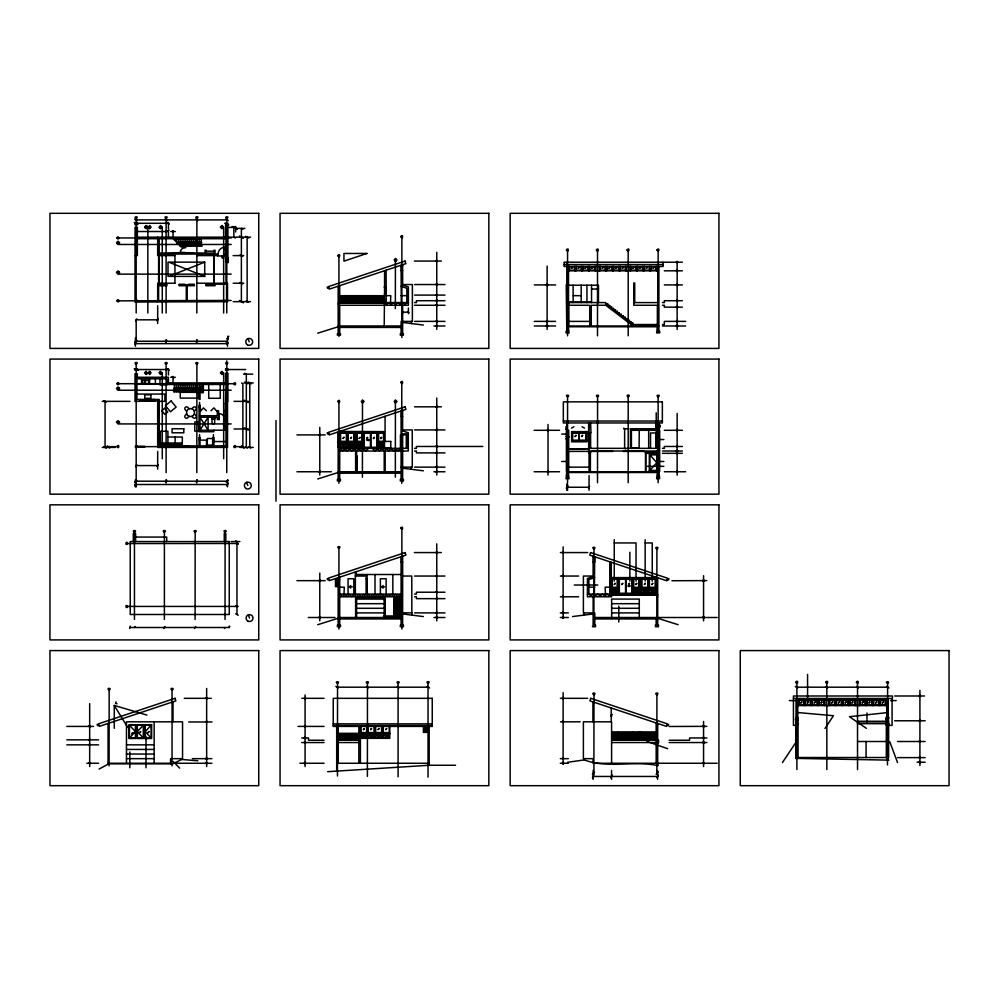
<?xml version="1.0" encoding="UTF-8"?>
<svg xmlns="http://www.w3.org/2000/svg" width="999" height="999" viewBox="0 0 999 999"><rect width="100%" height="100%" fill="white"/><g stroke="black" fill="none" stroke-linecap="round" stroke-linejoin="round"><path stroke-width="1.5" d="M227.522 401.735L227.522 447.415L157.68 447.415L157.68 400.974L135.027 401.361L135.027 373.726L137.338 373.726L137.338 377.272L168.419 377.272L168.419 382.929L225.612 382.929L225.612 373.226L227.909 373.226L227.909 401.361L226.761 401.361L226.761 428.983L227.522 428.983M159.203 447.415L159.216 399.438L136.95 399.438L136.95 378.808L166.883 378.808L166.883 384.465L225.986 384.465L225.225 418.606M218.119 254.058L217.545 255.981L225.612 255.981L225.037 247.153A6.906 6.906 0 0 0 218.119 254.058L215.047 254.058L215.047 250.225L214.098 250.225L214.098 253.109L206.031 253.109L206.019 250.225L205.07 250.225L205.07 253.109L180.32 252.535A4.995 4.995 0 0 1 185.302 247.54M225.225 430.207L225.225 419.568M225.712 410.739L225.712 403.821M226.286 410.739L226.286 403.821M361.014 726.41L361.014 732.567L366.521 732.567M366.608 732.567L366.621 726.41M367.195 726.41L367.195 733.141L360.377 733.141M367.769 733.141L367.769 726.41M368.206 726.41L368.194 732.567L374.088 732.567L374.101 726.41M374.675 733.141L374.675 726.41M375.249 733.141L375.262 726.41M375.686 726.41L375.686 732.567L381.581 732.567L381.581 726.41M382.155 733.141L382.167 726.41M382.729 733.141L382.742 726.41M383.316 726.41L383.316 732.567L389.21 732.567L389.21 726.41M389.797 726.41L389.785 738.336L360.389 738.336M401.586 416.471L401.586 410.976M401.586 270.717L401.586 265.21M401.586 562.225L401.586 556.73M402.16 270.717L402.16 265.21M402.16 416.471L402.16 410.976M402.16 562.225L402.16 556.73M566.982 266.471L566.982 284.927L566.221 284.927L566.795 331.368L566.033 331.368L566.033 332.904L569.093 332.904L568.331 326.76L657.367 326.76L656.605 332.904L659.677 332.904L659.677 331.368L658.903 331.368L658.903 266.471M568.518 266.471L568.518 302.585L605.781 302.585L605.781 305.269L632.654 325.749M568.906 325.986L568.906 302.585M611.663 577.597L611.663 596.778L587.424 596.778L587.424 578.471L593.106 576.573L593.131 556.243M593.606 562.262L593.606 556.755M594.193 562.262L594.193 556.755M593.131 556.755L594.68 556.768L594.68 562.262L593.131 562.262M225.699 426.473L225.712 423.713M226.273 426.473L226.286 423.713M594.38 594.093L594.68 556.768M127.822 543.556C125.849 539.298 124.775 547.09 127.822 543.556L238.237 543.481M127.822 606.43C125.862 610.514 124.8 602.797 127.822 606.43L238.237 606.43M147.365 227.123C143.269 230.182 145.492 223.776 148.339 226.898C151.648 223.776 150.075 231.244 148.314 227.048M147.365 372.964C144.343 369.38 145.08 376.561 148.314 372.889C151.361 376.561 150.175 368.693 148.314 372.964M161.801 227.123C159.078 230.694 159.39 223.476 162.275 227.123L162.275 313.024M161.801 372.964C159.503 369.068 159.091 376.611 162.275 372.889L162.275 458.778M223.177 227.123C220.367 230.881 220.729 223.464 223.651 227.123L223.651 313.024M223.177 372.964C221.079 368.918 220.23 376.536 223.664 372.889L223.664 458.778M233.666 383.703C236.201 379.882 236.301 387.737 233.666 383.703L117.982 383.703M116.071 701.885L115.584 703.333L117.045 703.82M668.955 578.683L668.531 579.957L667.257 579.532M668.643 724.287L668.219 725.561L666.945 725.137M425.936 726.41L425.936 731.405L424.388 731.405L425.936 727.946L425.137 726.41M135.602 320.829L136.763 318.831M134.84 342.232L135.414 341.233M226.186 342.232L226.761 341.233L136.176 341.233L136.763 340.234M134.84 344.618L135.989 342.632M157.093 320.829L158.254 318.831M165.547 342.232L166.696 340.234M196.241 342.232L197.402 340.234M135.602 466.583L136.763 464.585M134.84 482.192L135.414 481.193L227.522 481.193L228.097 480.207M136.176 481.193L136.763 480.207M134.678 485.789L136.151 483.241M226.948 338.861L228.846 336.263M226.948 344.618L228.097 342.632M157.093 466.583L158.254 464.585M165.547 482.192L166.696 480.207M196.241 482.192L197.402 480.207M129.658 628.496L130.232 626.098M134.453 627.497L135.027 626.51M226.186 482.192L226.761 481.193M226.785 485.789L228.259 483.241M163.811 628.496L164.972 626.51M194.518 628.496L195.667 626.51M224.463 628.496L225.037 627.497M130.232 627.497L229.258 627.497L229.832 626.51M565.834 429.245L567.37 427.247M565.834 438.773L569.293 436.775M566.221 488.236L566.795 487.25L589.06 487.25M567.557 487.25L568.144 486.251M588.486 488.236L589.635 486.251M655.644 427.709L656.218 426.71M657.754 426.71L658.329 425.711M658.716 427.709L659.29 426.71M660.252 425.711L659.677 426.71L656.605 426.71M610.851 715.808L611.975 714.535M592.395 774.287L594.48 772.015M592.395 777.734L593.868 775.187M610.814 777.734L612.287 775.187M656.106 774.287L658.191 772.015M656.867 777.734L658.353 775.187M795.379 719.38L796.403 718.106M797.402 719.38L797.764 718.743M798.426 718.106L797.664 718.743M795.379 724.974L798.426 723.701M885.863 718.98L886.613 718.343M886.513 718.343L886.887 717.707M887.874 718.98L888.898 717.707M885.988 724.974L889.023 723.701M225.999 447.415L225.999 430.207L200.025 430.207L208.092 417.257L208.092 430.207L200.025 417.257L217.295 417.257L217.295 419.568L219.143 419.568L219.143 413.711A5.12 5.12 0 0 1 224.525 419.081M782.454 762.537L795.753 742.607M824.974 728.458L833.466 715.721L798.438 712.599M362.038 443.057L359.603 446.516L357.155 443.057L362.038 443.057L362.038 446.516L357.155 446.516L357.155 443.057M383.529 443.057L381.094 446.516L378.646 443.057L383.529 443.057L383.529 446.516L378.646 446.516L378.646 443.057M617.17 589.023L614.735 592.494L612.287 589.023L617.17 589.023L617.17 592.494L612.287 592.494L612.287 589.023M638.661 589.023L636.226 592.494L633.778 589.023L638.661 589.023L638.661 592.494L633.778 592.494L633.778 589.023M374.088 734.29L371.478 737.761L368.294 734.29L374.088 734.29L374.088 737.761L368.294 737.761M381.63 734.29L379.008 737.761L375.824 734.29L381.63 734.29L381.63 737.761L375.824 737.761L375.824 734.29M647.739 589.023L645.129 592.494L641.932 589.023L647.739 589.023L647.739 592.494L641.932 592.494L641.932 589.023M655.219 589.023L652.609 592.494L649.425 589.023L655.219 589.023L655.219 592.494L649.425 592.494L649.425 589.023M389.21 734.29L386.551 737.761L383.316 734.29L389.21 734.29L389.21 737.761L383.316 737.761L383.316 734.29M632.879 739.772L639.023 732.292M346.403 443.057L343.494 446.516L340.597 443.057L346.403 443.057L346.403 446.516L340.597 446.516L340.597 443.057M353.883 443.057L350.986 446.516L348.077 443.057L353.883 443.057L353.883 446.516L348.077 446.516L348.077 443.057M625.586 739.772L632.492 732.292M648.875 739.772L655.794 732.292M129.47 738.024L135.427 731.605L129.47 725.174L135.427 725.174L135.427 738.024L129.47 738.024L129.47 725.174M143.294 725.174L137.338 731.605L143.294 738.024L137.338 738.024L137.338 725.174L143.294 725.174L143.294 738.024M151.161 725.174L145.205 731.605L151.161 738.024L145.205 738.024L145.205 725.174L151.161 725.174L151.161 738.024M368.094 448.763L366.071 450.811L363.486 448.763L361.463 450.811L358.878 448.763L356.306 450.799L354.283 448.763L351.698 450.799L349.675 448.763L347.09 450.799L345.067 448.763L342.757 450.686L340.459 448.763M116.421 242.844L118.044 241.209L119.68 242.844M146.216 225.499L144.58 227.123L146.216 228.759M149.463 228.759L151.099 227.123L149.463 225.499M160.652 225.499L159.028 227.123L160.652 228.759M116.421 272.515L118.044 270.879L119.68 272.515M179.058 243.169L178.247 242.357L179.058 241.546M222.028 225.499L220.404 227.123L222.028 228.759M221.516 256.793L222.327 255.981L223.139 256.793M116.421 388.599L118.044 386.963L119.68 388.599M146.216 371.253L144.58 372.889L146.216 374.513M149.463 374.513L151.099 372.889L149.463 371.253M160.652 371.253L159.028 372.889L160.652 374.513M116.421 422.302L118.044 420.666L119.68 422.302M199.563 389.935L201.199 388.311L199.563 386.675M222.028 371.253L220.404 372.889L222.028 374.513M186.713 413.898L185.315 415.297A1.723 1.723 0 0 0 185.315 417.732A1.723 1.723 0 0 0 187.762 417.732L189.161 416.346M191.858 408.753L193.257 407.355A1.723 1.723 0 0 1 195.704 407.355A1.723 1.723 0 0 1 195.704 409.802L194.305 411.188M211.026 410.739L213.873 407.879L217.295 411.688L217.295 415.721L200.025 415.721L200.025 411.688L203.446 407.879L206.306 410.739M395.342 261.613L396.978 259.99L395.342 258.354M362.412 403.159L364.036 401.523L362.412 399.9M343.057 438.111L343.981 437.187M343.057 438.499L343.981 437.574M343.057 445.304L343.981 444.38M350.549 438.111L351.461 437.187M343.057 445.691L343.981 444.767M350.549 438.499L351.461 437.574M350.549 445.304L351.461 444.38M350.549 445.691L351.461 444.767M359.165 438.211L360.077 437.287M359.165 438.586L360.077 437.674M395.342 403.159L396.978 401.523L395.342 399.9M359.128 444.642L360.04 443.718M359.128 445.03L360.04 444.105M366.683 438.211L367.607 437.287M366.683 438.586L367.607 437.674M368.206 440.746L368.918 440.022L368.206 439.31M373.451 438.211L374.375 437.287M373.451 438.586L374.375 437.674M380.656 438.211L381.568 437.287M380.656 438.586L381.568 437.674M380.619 444.642L381.543 443.718M380.619 445.03L381.543 444.105M571.615 268.019L572.527 267.095M571.615 268.406L572.527 267.482M578.321 268.019L579.245 267.095M578.321 268.406L579.245 267.482M585.039 268.019L585.963 267.095M585.039 268.406L585.963 267.482M591.758 268.019L592.682 267.095M591.758 268.406L592.682 267.482M131.893 733.578L132.817 732.654M131.893 733.965L132.817 733.041M602.31 268.019L603.234 267.095M602.31 268.406L603.234 267.482M139.76 732.429L140.684 731.505M139.76 732.804L140.684 731.892M609.028 268.019L609.952 267.095M609.028 268.406L609.952 267.482M148.102 732.329L149.026 731.405M148.102 732.717L149.026 731.792M615.746 268.019L616.67 267.095M615.746 268.406L616.67 267.482M622.464 268.019L623.376 267.095M622.464 268.406L623.376 267.482M633.016 268.019L633.928 267.095M633.016 268.406L633.928 267.482M639.735 268.019L640.646 267.095M639.735 268.406L640.646 267.482M646.44 268.019L647.364 267.095M646.44 268.406L647.364 267.482M336.7 583.229L337.625 582.305M336.7 583.616L337.625 582.692M653.159 268.019L654.083 267.095M653.159 268.406L654.083 267.482M350.761 588.111L349.45 586.8L350.761 585.501M383.067 588.111L381.755 586.8L383.067 585.501M575.099 436.213L576.023 435.302M575.099 436.6L576.023 435.676M581.693 436.213L582.604 435.302M581.693 436.6L582.604 435.676M363.436 729.37L364.348 728.446M363.436 729.757L364.348 728.833M363.062 735.888L363.973 734.964M363.062 736.263L363.973 735.351M370.617 729.37L371.541 728.446M370.617 729.757L371.541 728.833M370.716 735.888L371.64 734.964M370.716 736.263L371.64 735.351M378.109 729.37L379.033 728.446M378.109 729.757L379.033 728.833M378.259 735.888L379.17 734.964M378.259 736.263L379.17 735.351M385.739 729.37L386.65 728.446M385.739 729.757L386.65 728.833M385.789 735.888L386.713 734.964M385.789 736.263L386.713 735.351M424.587 728.633L425.512 727.722M424.587 729.02L425.512 728.096M614.298 584.178L615.209 583.254M614.298 584.565L615.209 583.641M614.26 590.609L615.172 589.697M614.26 590.996L615.172 590.072M621.815 584.178L622.739 583.254M621.815 584.565L622.739 583.641M628.583 584.178L629.507 583.254M628.583 584.565L629.507 583.641M628.895 586.713L628.184 586.001L628.895 585.289M635.789 584.178L636.7 583.254M635.789 584.565L636.7 583.641M635.751 590.609L636.675 589.697M635.751 590.996L636.675 590.072M644.392 584.178L645.317 583.254M644.392 584.565L645.317 583.641M644.367 590.609L645.279 589.697M644.367 590.996L645.279 590.072M651.885 584.178L652.809 583.254M651.885 584.565L652.809 583.641M651.847 590.609L652.772 589.697M651.847 590.996L652.772 590.072M800.848 702.772L801.772 701.847M800.848 703.146L801.772 702.222M807.567 702.772L808.491 701.847M807.567 703.146L808.491 702.222M814.285 702.772L815.209 701.847M814.285 703.146L815.209 702.222M821.003 702.772L821.927 701.847M821.003 703.146L821.927 702.222M831.742 702.772L832.666 701.847M831.742 703.146L832.666 702.222M838.461 702.772L839.385 701.847M838.461 703.146L839.385 702.222M845.179 702.772L846.103 701.847M845.179 703.146L846.103 702.222M851.897 702.772L852.809 701.847M851.897 703.146L852.809 702.222M862.249 702.772L863.173 701.847M862.249 703.146L863.173 702.222M868.968 702.772L869.892 701.847M868.968 703.146L869.892 702.222M875.686 702.772L876.61 701.847M875.686 703.146L876.61 702.222M882.404 702.772L883.328 701.847M882.404 703.146L883.328 702.222M407.242 302.585L404.945 304.495L402.634 302.585L400.337 304.495L398.027 302.585L395.729 304.495L393.419 302.585M400.337 448.713L398.027 450.636L395.729 448.713L393.419 450.636L391.121 448.713L388.823 450.636L386.513 448.713L384.215 450.636L381.905 448.763L379.608 450.686L377.31 448.763L375 450.686L372.702 448.763M400.337 594.48L398.027 596.391L395.729 594.48L393.419 596.391L391.121 594.48L388.823 596.391L386.513 594.48M611.226 594.492L609.353 596.053L607.042 594.143L604.745 596.016L602.434 594.143L600.137 596.016L597.839 594.093L595.529 596.016L593.231 594.093L590.921 596.016L588.623 594.093M393.419 302.622L391.121 304.495L388.823 302.622L386.513 304.545L384.64 302.972M386.513 594.517L384.215 596.391L381.905 594.517L379.608 596.44L377.31 594.517L375 596.44L372.702 594.517L370.392 596.44L368.094 594.517L366.071 596.565L363.486 594.517L361.463 596.565L358.878 594.517L356.306 596.553L354.283 594.517L351.698 596.553L349.675 594.517L347.09 596.553L345.067 594.517L342.757 596.44L340.459 594.517M571.54 428.096L573.901 426.76M99.101 769.03L108.054 764.223L108.054 723.476M197.852 760.788L181.706 759.465L172.79 763.835L108.054 763.835M204.72 262.15L168.781 276.386L204.72 276.386L204.72 262.15L168.781 262.15L204.72 276.386M165.322 231.518L169.218 230.07M328.871 287.874L327.597 288.299L327.173 287.025M328.871 433.628L327.597 434.053L327.173 432.779M328.871 579.383L327.597 579.807L327.173 578.533M98.814 725.137L97.54 725.561L97.115 724.287M594.655 577.684L588.898 579.607L588.911 594.093M317.719 333.191L338.162 326.76M317.719 478.946L338.162 472.515M317.719 624.7L338.162 618.269M887.624 683.516C891.083 680.606 883.566 681.643 887.624 683.516L887.474 764.884M567.519 762.324L584.253 759.902C607.542 768.83 633.791 760.351 658.091 765.634L658.091 763.261M572.514 616.57L593.131 613.948M886.712 712.674L849.425 716.708L866.37 728.321M196.89 218.606C200.637 215.896 193.007 216.296 196.89 218.606L196.815 313.024M226.835 218.606C230.569 215.971 222.927 216.371 226.835 218.606L226.761 313.024M395.417 261.139C398.988 258.304 391.396 258.916 395.417 261.139L395.342 308.666M196.903 364.36C200.562 361.65 192.882 362.125 196.903 364.36L196.815 472.652M226.835 364.36C230.482 361.638 222.827 362.2 226.835 364.36L226.761 418.606M362.487 402.672C366.208 399.95 358.491 400.374 362.487 402.672L362.412 477.185M395.417 402.672C399.15 399.95 391.433 400.362 395.417 402.672L395.342 477.185M597.577 397.003C601.286 394.393 593.606 394.767 597.577 397.003L597.502 482.704M195.167 532.367C198.938 529.682 191.296 530.094 195.167 532.367L195.092 619.442M225.112 532.367C228.821 529.695 221.191 530.094 225.112 532.367L225.037 619.442M593.98 549.125C597.539 546.303 589.972 546.903 593.98 549.125L593.906 623.763M656.917 549.125C660.576 546.391 652.946 546.878 656.917 549.125L656.842 623.763M109.178 690.209C112.912 687.474 105.145 687.949 109.178 690.209L109.103 765.921M337.537 683.528C341.121 680.794 333.504 681.368 337.537 683.528L337.462 775.998M367.47 683.528C371.054 680.794 363.449 681.38 367.47 683.528L367.395 776.385M593.98 694.892C597.627 692.107 589.909 692.657 593.98 694.892L593.906 769.517M656.917 694.892C660.639 692.157 652.884 692.619 656.917 694.892L656.842 769.517M327.684 771.678L429.183 765.259L455.532 765.259M136.176 218.606C139.96 216.171 132.38 216.146 136.176 218.606L136.176 313.024M166.109 218.606C169.892 216.096 162.238 216.159 166.109 218.606L166.109 313.024M118.044 243.993C121.441 241.221 114.398 241.795 118.044 244.468L231.206 244.468M118.044 273.664C121.591 270.954 114.423 271.403 118.044 274.138L231.206 274.138M136.176 364.36C140.06 361.85 132.368 361.75 136.176 364.36L136.176 486.988M166.121 364.36C169.992 361.9 162.338 361.825 166.121 364.36L166.121 472.652M118.044 389.747C121.628 386.988 114.46 387.387 118.044 390.222L231.206 390.222M567.557 397.003C571.391 394.543 563.686 394.518 567.557 397.003L567.557 482.704M628.196 397.003C632.092 394.443 624.3 394.418 628.196 397.003L628.196 482.704M658.141 397.003C662.062 394.617 654.27 394.555 658.141 397.003L658.141 482.704M118.044 423.451C121.703 420.679 114.398 421.041 118.044 423.926L231.206 423.926M134.453 532.367C138.249 529.895 130.682 529.907 134.453 532.367L134.453 619.442M164.385 532.367C168.107 529.845 160.464 529.907 164.385 532.367L164.385 619.442M338.923 548.426C342.669 545.953 335.027 546.028 338.923 548.426L338.923 629.058M172.053 690.209C175.974 687.762 168.219 687.649 172.053 690.209L172.053 765.921M398.089 683.528C401.973 681.131 394.33 681.043 398.089 683.528L398.089 776.772M428.034 683.528C431.93 681.106 424.325 680.993 428.034 683.528L428.034 777.147M197.015 283.229L227.522 283.229L227.522 301.661L135.015 302.035L135.015 255.981M706.855 580.606L671.927 580.731M706.855 726.36L669.168 726.485M117.982 300.861L231.206 300.474M168.431 223.289L135.04 223.289L134.253 222.49M228.696 227.435L235.677 227.435L234.016 226.486M244.88 228.384L235.677 228.384L237.325 229.345M137.35 231.518L168.431 231.518L168.431 237.175M170.729 231.518L175.337 231.518M137.338 237.175L225.599 237.175L225.599 227.435L227.909 227.435L227.909 255.594L225.612 255.594M228.696 237.175L250.599 237.175M117.982 237.949L231.206 237.949M137.338 238.711L157.68 238.711M178.247 242.357L201.81 242.357M180.307 246.004L202.223 246.004M206.031 251.186L214.098 251.186M158.629 255.594L157.68 255.594L157.68 237.175M158.829 255.594L174.837 255.594M197.015 255.594L213.137 255.594M214.098 255.594L217.545 255.594M233.092 255.594L243.681 255.594M228.471 257.08L227.36 257.73M228.471 259.965L226.373 259.965L226.373 260.964M228.471 260.964L227.772 261.426M414.385 261.064L441.346 261.064M664.31 262.213L682.367 262.213M564.11 264.548L663.124 264.548M402.634 265.222L401.086 265.222L401.286 302.585M401.086 270.717L402.647 270.717M568.518 270.816L657.754 270.816M664.31 270.816L682.367 270.816M158.629 283.229L157.68 283.229L157.68 301.661M158.829 283.229L174.837 283.229M233.179 283.229L243.681 283.229M161.101 284.253L166.758 284.253M179.121 284.253L184.877 284.253M188.574 284.253L194.33 284.253M205.919 284.253L211.676 284.253M402.659 284.54L412.375 284.54L412.375 321.391L401.099 321.391L401.099 333.666L400.337 333.666L400.337 335.202L403.409 335.202L403.409 333.666L402.634 333.666L402.634 305.269M414.56 284.54L444.967 284.54M534.303 284.927L555.619 284.927M664.31 284.927L682.367 284.927M568.518 285.214L598.463 285.214L598.463 302.585M384.578 286.576L384.215 325.986M384.228 287.15L386.138 287.15M591.545 289.048L598.463 289.048M414.56 295.092L444.967 295.092M384.215 295.204L386.188 295.204M339.697 295.692L384.215 295.692M386.188 295.667L390.796 295.667L390.509 302.585M401.086 295.667L406.755 295.667M573.314 295.667L581.193 295.667M384.215 296.266L384.59 302.585M339.697 296.84L384.215 296.84M339.697 297.989L384.215 297.989M339.697 299.138L384.215 299.138M339.697 300.287L384.215 300.287M444.967 300.711L416.396 300.711L416.396 302.585L414.56 302.585M682.367 300.711L664.31 300.711L664.31 302.585L662.487 302.585M339.697 301.448L384.215 301.448M233.179 301.661L250.599 301.661M569.093 301.998L591.545 301.998M384.215 302.585L408.391 302.585M633.766 302.585L657.754 302.585L657.754 266.471M384.215 302.872L338.536 302.872L338.536 305.269L408.391 305.269L408.391 286.975L402.659 285.065L402.634 264.698M338.536 303.159L384.215 303.159M605.781 304.046L607.892 304.046M414.56 305.269L444.967 305.269M568.906 305.269L589.722 305.269L589.722 325.986M605.781 305.269L591.258 305.269L591.258 325.986M662.487 305.269L664.31 305.269L664.31 307.143L682.367 307.143M609.815 305.507L607.704 305.507L607.704 304.046M611.738 306.968L609.627 306.968L609.627 305.507M613.648 308.429L611.538 308.429L611.538 306.968M615.571 309.902L613.461 309.902L613.461 308.429M617.494 311.363L615.384 311.363L615.384 309.902M402.634 312.163L408.391 312.163M619.405 312.824L617.295 312.824L617.295 311.363M621.328 314.285L619.218 314.285L619.218 312.824M623.251 315.746L621.141 315.746L621.141 314.285M625.162 317.207L623.051 317.207L623.051 315.746M627.085 318.681L624.974 318.681L624.974 317.207M157.68 319.83L136.176 319.83L136.176 341.233M629.008 320.142L626.897 320.142L626.897 318.681M414.56 321.378L444.967 321.378M534.303 321.378L555.619 321.378M568.906 321.391L589.722 321.391M685.639 321.378L664.31 321.391L664.31 324.525L662.487 324.525M630.918 321.603L628.808 321.603L628.808 320.142M632.842 323.064L630.731 323.064L630.731 321.603M632.654 324.525L657.367 324.525M338.162 325.986L401.099 325.986M433.928 325.986L444.967 325.986M534.303 325.986L555.619 325.986M566.795 325.986L658.903 325.986M662.487 325.986L685.639 325.986M339.697 327.435L401.099 327.435M135.414 343.631L227.522 343.631M168.419 369.53L135.027 369.53L134.241 368.743M225.612 369.53L245.729 369.53M243.556 374.138L252.772 374.138M170.729 377.272L175.325 377.272M244.031 382.929L253.234 382.929M136.95 384.278L159.977 384.278M166.833 384.952L159.977 384.952L159.977 378.808M173.814 388.311L201.199 388.311M173.439 391.758L202.385 391.758L202.385 384.465M136.95 394.068L164.885 394.068L164.885 401.361L157.68 401.361M147.702 399.625L153.883 399.625M147.989 399.825L153.696 399.825M147.702 400.012L153.883 400.012M140.547 400.199L141.034 400.974M147.215 400.199L154.37 400.199M141.034 400.399L147.215 400.399M141.321 400.587L147.028 400.587M141.034 400.774L147.215 400.774M102.235 401.361L129.957 401.361M234.016 401.361L248.639 401.361M225.225 403.821L226.761 403.821M414.56 406.818L441.346 406.818M157.68 407.492L159.203 407.492M157.68 408.266L159.203 408.266M157.68 408.741L158.441 408.741M200.599 410.739L200.025 405.194L199.063 405.194L199.063 431.743L213.911 431.743L213.911 430.207M216.721 410.739L218.569 410.739L219.143 418.606M402.634 410.976L401.086 410.976L401.086 433.853L406.755 433.853L406.755 448.339M158.354 414.735L157.78 408.941L158.354 414.735M157.68 414.935L159.203 414.935M157.68 415.409L159.203 415.409M401.086 416.471L402.647 416.471L402.634 410.452M212 418.506L214.685 418.506M212 419.218L214.685 419.218M563.336 421.029L662.362 421.029M158.541 421.703L159.116 415.459M159.203 421.703L158.242 422.077M157.68 422.077L159.203 422.077M157.68 422.852L159.203 422.852M655.681 425.099L658.641 425.099L658.641 426.211M660.077 425.099L659.677 427.822M225.225 426.473L226.761 426.473M566.008 426.635L566.608 427.747M623.813 428.758L628.808 428.758M157.68 428.983L159.216 428.983M234.016 428.983L248.639 428.983M402.622 429.932L412.262 429.932L412.262 467.145L401.099 467.145M414.56 429.932L444.967 429.932M157.68 430.432L159.216 430.432M534.14 430.294L559.565 430.294M664.31 430.294L682.367 430.294M158.928 431.006L157.967 430.432M588.661 431.618L589.048 422.952M338.162 432.692L355.082 432.692L355.082 448.039M384.116 432.692L356.531 432.692L356.531 448.039M571.628 432.692L586.937 432.692M588.661 432.692L590.983 432.692L590.584 422.952M370.991 433.166L376.773 433.166L376.773 447.277L370.991 447.277M656.218 433.179L657.754 433.179M579.27 433.266L585.876 433.266L585.876 440.172L579.27 440.172M589.048 433.266L589.822 433.266M561.663 434.066L567.332 434.066M296.928 434.902L325.199 434.902M566.008 436.301L566.982 436.301L566.982 437.412M167.919 437.038L182.317 437.038L182.317 444.53L160.439 444.53L160.439 431.281L167.919 431.281L167.919 444.53M158.928 437.912L157.967 437.912L158.928 438.486M658.853 439.523L663.86 439.523M366.358 440.022L368.918 440.022M200.025 440.122L206.518 440.122L206.518 445.879M571.628 440.746L586.937 440.746M213.911 441.558L225.999 441.558M338.449 441.895L339.41 441.895M356.531 441.895L362.662 441.895M378.022 441.895L384.165 441.895M340.122 441.945L347.028 441.945L347.028 432.742M354.508 441.945L347.602 441.945L347.602 432.742M338.449 442.47L339.41 442.47M340.122 442.47L347.028 442.47L347.028 447.102M354.508 442.47L347.602 442.47L347.602 447.102M356.531 442.47L362.662 442.47M378.022 442.47L384.165 442.47M160.439 442.994L182.317 442.994M158.928 445.392L157.967 445.879M157.68 445.879L199.063 445.879L199.063 437.5L200.025 437.5L200.025 445.879L212.949 445.879L212.949 437.5L213.911 437.5L213.911 445.879L225.999 445.879M189.098 446.166L188.524 447.127M222.54 446.166L223.027 447.127M225.999 446.166L225.424 447.127M138.049 446.353L144.892 446.353M159.203 446.353L165.722 446.353M166.483 446.353L173.401 446.353M173.988 446.353L180.894 446.353M181.468 446.353L189.148 446.353M223.027 446.353L225.424 446.353M482.779 446.466L416.396 446.466L416.396 448.339L414.56 448.339M682.367 446.466L664.31 446.466L664.31 448.339L662.487 448.339M107.18 446.64L115.422 446.64M136.95 446.64L157.667 446.64M159.478 446.64L165.247 446.64M166.933 446.64L172.827 446.64M174.413 446.64L180.307 446.64M182.043 446.64L187.937 446.64M223.314 446.64L225.187 446.64M236.588 446.64L242.869 446.64L241.596 445.904M138.049 446.928L144.892 446.928M159.203 446.928L189.148 446.928M222.54 447.127L225.999 447.127M338.162 447.102L354.508 447.102M356.531 447.102L362.662 447.102M378.022 447.102L384.165 447.102M656.218 446.99L657.754 446.99M589.06 447.277L589.822 447.277M102.235 447.415L115.422 447.415M240.047 447.415L253.234 447.415M339.648 448.039L384.116 448.039M590.621 448.039L588.773 448.039L589.06 448.713M339.697 448.339L408.291 448.339M657.754 448.339L589.06 448.339L589.06 471.753M567.557 449.001L589.06 449.001M567.557 449.288L589.06 449.288M339.697 451.024L355.619 451.024L355.619 471.753M414.56 451.024L416.396 451.024L416.396 452.897L444.967 452.897M662.487 451.024L682.367 451.024M567.557 451.398L589.06 451.398M612.662 451.411L592.32 451.411A1.923 1.923 0 0 0 590.397 453.321L590.397 471.753M623.214 451.411L643.556 451.411A1.923 1.923 0 0 1 645.479 453.321L645.479 471.753M589.06 453.321L590.009 453.321M645.854 453.321L657.754 453.321L657.754 430.294L659.677 430.294L659.677 471.366L657.367 471.366M662.487 453.321L682.367 453.321M657.367 454.283L649.313 454.283L649.313 471.753M649.887 454.857L656.793 462.724L649.887 470.404L649.887 454.857L656.793 454.857L656.793 470.404M355.619 456.393L356.581 456.393M561.663 461.476L567.332 461.476M658.191 461.476L663.86 461.476M136.176 465.584L157.68 465.584M647.477 466.333L663.86 466.333M414.56 467.132L444.967 467.132M568.718 467.145L589.06 467.145M649.313 470.404L657.367 470.404M296.928 471.753L331.318 471.753M338.162 471.753L401.099 471.753M433.928 471.753L444.967 471.753M534.14 471.753L559.565 471.753M566.795 471.753L658.903 471.753M664.31 471.753L685.639 471.74M339.697 473.189L401.099 473.189M135.414 484.515L227.522 484.515M135.602 537.062L166.696 537.062L166.696 541.57M231.106 541.57L239.847 541.57M614.248 542.944L636.038 542.944L636.038 581.143M645.154 542.944L652.247 542.944L652.247 581.143M414.385 552.572L441.346 552.572M560.389 552.572L587.749 552.572M401.086 562.225L402.647 562.225L402.634 625.174L403.409 625.174L403.409 626.71L400.337 626.71L400.337 625.174L401.099 625.174L401.086 556.73L402.634 556.218L402.647 562.225M401.099 574.512L356.318 574.512L356.318 571.653M355.357 576.048L366.183 576.048L366.183 594.093M402.634 576.048L411.75 576.048L411.85 614.947M414.56 576.048L444.967 576.048M560.389 576.048L578.633 576.048M593.106 576.048L583.391 576.048L583.391 612.899L594.767 612.899L594.767 625.174L595.529 625.174L595.529 626.71L592.457 626.71L593.131 625.174L593.131 596.778M656.281 577.597L611.288 577.597L611.288 562.3M609.752 578.658L639.298 578.658L639.298 594.005M656.231 578.658L640.734 578.658L640.734 594.005M366.183 578.746L367.145 578.746M626.123 579.133L631.905 579.133L631.905 593.244L626.123 593.244M339.697 579.695L335.477 579.695L335.477 586.613L339.697 586.613M296.928 580.656L325.199 580.656M574.263 585.027L597.839 585.027M628.184 586.001L630.756 586.001M609.752 586.713L611.663 586.713M349.45 586.8L352.335 586.8M381.755 586.8L384.64 586.8M339.697 587.187L344.293 587.187L344.006 594.093M589.06 587.187L594.667 587.187M609.752 587.187L605.144 587.187L605.431 594.093M617.794 587.874L611.288 587.787L611.288 594.093M633.154 587.874L639.298 587.874M641.308 587.874L655.694 587.874M611.663 588.448L617.794 588.448M633.154 588.448L639.298 588.448M641.308 588.448L655.694 588.448M444.967 592.22L416.396 592.22L416.396 594.093L414.56 594.093M611.663 593.069L617.794 593.069M633.154 593.069L639.298 593.069M640.734 593.069L656.181 593.069M611.663 594.005L656.131 594.005M339.697 594.093L401.099 594.093M587.424 594.093L611.663 594.093M611.663 594.667L657.692 594.667M611.663 594.954L657.692 594.954M339.697 596.778L355.619 596.778L355.619 617.507M401.099 596.778L385.177 596.778L385.177 616.158M414.56 596.778L416.396 596.778L416.396 598.651L444.967 598.651M560.389 596.778L578.633 596.778M656.93 597.065L657.692 597.065M393.806 598.076L401.099 598.076M393.806 599.462L401.099 599.462M384.215 600.037L385.177 600.037M393.806 600.861L401.099 600.861M393.806 602.247L401.099 602.247M356.581 603.683L384.265 603.683M393.806 603.633L401.099 603.633M611.65 603.683L639.285 603.683M393.806 605.032L401.099 605.032M393.806 606.418L401.099 606.418M393.806 607.817L401.099 607.817M356.581 608.291L384.265 608.291M611.65 608.291L639.285 608.291M393.806 609.203L401.099 609.203M393.806 610.589L401.099 610.589M393.806 611.987L401.099 611.987M356.581 612.899L384.265 612.899M401.099 612.899L402.634 612.899M403.022 612.799L411.85 612.899M414.56 612.899L444.967 612.899M560.302 612.899L568.344 612.899M611.65 612.899L639.285 612.899M393.806 613.374L401.099 613.374M393.806 614.772L401.099 614.772M401.099 616.158L383.641 616.158L383.641 617.507M401.099 616.545L385.177 616.545L385.177 617.507M308.354 617.507L335.04 617.507M338.162 617.507L401.099 617.507M433.928 617.507L444.967 617.507M560.302 617.507L568.344 617.507M594.767 617.507L657.704 617.507M658.091 617.507L717.17 617.507M339.697 618.943L401.099 618.943M594.767 618.943L656.168 618.943M894.629 695.991L924.512 695.991M184.278 698.326L211.239 698.326M301.798 698.326L324.051 698.326M560.389 698.326L587.749 698.326M793.443 698.463L892.469 698.463L892.469 695.991L793.443 695.991L793.443 725.386L795.753 725.386M789.36 700.599L795.029 700.599M890.521 700.599L896.19 700.599M797.764 705.569L886.712 705.569M894.629 720.779L925.149 720.779M857.529 721.278L886.712 721.278M560.539 721.815L580.169 721.815M188.711 721.965L212 721.965M857.529 723.189L886.325 723.189M857.529 723.663L886.325 723.663M333.241 723.863L432.255 723.863M888.623 725.386L892.082 725.386L892.082 698.463M333.241 725.561L432.255 725.561M66.833 726.41L93.519 726.41M297.989 726.41L324.051 726.41M611.6 731.892L656.168 731.892M611.6 733.041L656.168 733.041M367.582 733.141L389.785 733.141M338.224 733.328L358.853 733.328M360.377 733.716L367.195 733.716L367.182 738.336M367.582 733.716L389.785 733.716M361.014 734.29L366.521 734.29L363.973 737.761L361.014 734.29L361.014 737.761L366.521 737.761M611.6 734.203L656.168 734.203M338.224 734.49L358.853 734.49M611.6 735.351L656.168 735.351M338.224 735.639L358.853 735.639M611.6 736.5L656.168 736.5M338.224 736.787L358.853 736.787M611.6 737.649L656.168 737.649M301.71 737.949L308.491 737.949L308.491 740.247L324.051 740.247M338.224 737.936L358.853 737.936M706.93 737.949L689.572 737.949L689.572 740.247L669.168 740.247M611.6 738.798L656.168 738.798M338.224 739.085L358.853 739.085M66.833 739.847L98.576 739.847M611.6 739.772L656.168 739.772M611.6 740.159L656.168 740.159M657.704 740.159L658.566 740.159L658.566 742.769L657.704 742.769M338.224 740.247L358.853 740.247M857.529 741.508L886.325 741.508M897.552 741.508L925.149 741.508M301.71 742.544L324.051 742.544M338.224 742.544L358.853 742.544M611.6 742.544L656.168 742.544M669.168 742.544L706.93 742.544M66.833 744.842L98.576 744.842M126.473 744.842L154.158 744.842M126.473 749.437L154.158 749.437M126.473 754.045L154.158 754.045M897.552 757.617L925.149 757.617M795.753 758.378L887.474 760.102M126.473 758.653L154.158 758.653M192.32 758.653L211.875 758.653M560.302 758.653L568.344 758.653M887.087 760.102L889.01 760.102M917.094 762.225L925.149 762.225M86.838 763.261L98.576 763.261M108.054 763.261L170.567 763.261M176.161 763.261L211.875 763.261M299.85 763.261L324.051 763.261M336.688 763.261L429.183 763.261M560.302 763.261L568.344 763.261M717.17 763.261L593.081 763.261L593.081 758.653L583.391 758.653L583.391 721.815L611.6 721.815L611.6 763.261M593.131 776.46L657.617 776.46M631.405 448.139L639.073 448.139L639.273 430.294M402.634 322.427L423.351 325.062M402.634 468.181L423.351 470.816M402.634 613.935L423.351 616.57M114.273 728.321L114.273 705.444L146.915 715.072M657.704 618.269L678.146 624.7M401.086 286.338L406.868 288.274L406.868 302.585M646.94 741.395L667.682 748.713M582.105 426.76L584.465 428.096M623.638 428.184L624.625 428.758L624.625 448.339L625.624 448.913M242.907 229.27L241.383 228.384L241.383 301.661M232.18 226.486L233.841 227.435L233.841 237.175L235.364 238.062M245.542 236.251L248.739 238.099M239.385 236.026L243.381 238.324M240.147 254.882L242.62 256.318M240.147 282.517L242.62 283.941M246.141 301.074L248.139 302.235M239.385 300.499L243.381 302.809M244.805 373.264L246.328 374.138L246.328 447.415M248.189 382.018L251.373 383.853M244.73 382.018L247.927 383.853M241.596 382.967L242.869 383.703L242.869 447.415L244.156 448.151M244.33 400.199L248.326 402.51M244.33 427.834L248.326 430.144M248.788 446.84L250.786 447.989M245.329 446.84L247.327 447.989M103.784 400.624L106.331 402.098M107.23 445.904L109.503 447.989M103.784 446.678L106.331 448.151M235.689 540.834L236.963 541.57L236.963 614.485M236.963 543.481L238.237 544.218M235.689 605.694L236.963 606.43M235.689 613.748L238.237 615.222M640.634 732.292L648.301 739.772M889.035 687.974L888.248 687.187L796.128 687.187L795.341 686.388M886.687 686.388L887.474 687.187M856.755 686.388L858.328 687.974M826.048 686.388L827.622 687.974M796.902 687.187L797.689 687.974M407.742 311.513L409.041 312.812M401.985 311.513L403.284 312.812M228.309 220.679L227.522 219.892L135.414 219.892L134.628 219.106M225.974 219.106L226.761 219.892M228.709 224.8L224.825 223.227M196.029 219.106L197.602 220.679M228.209 258.616L225.312 258.017M228.209 262.05L225.687 261.451M165.322 219.106L166.908 220.679M167.645 222.49L169.218 224.076M172.54 231.019L173.526 232.005M173.214 238.711L176.86 242.357L176.86 243.893L177.535 243.219L181.269 246.965L184.84 247.54L185.789 247.54L185.914 238.711M136.176 219.892L136.963 220.679M137.338 223.289L138.124 224.076M167.632 368.743L169.206 370.317M172.24 376.486L173.814 378.059M189.161 408.753L187.762 407.355A1.723 1.723 0 0 0 185.315 407.355A1.723 1.723 0 0 0 185.315 409.802L186.713 411.188M194.305 413.898L195.704 415.297A1.723 1.723 0 0 1 195.704 417.732A1.723 1.723 0 0 1 193.257 417.732L191.858 416.346M137.338 369.53L138.124 370.317M429.595 687.974L428.808 687.187L336.688 687.187L335.901 686.388M427.247 686.388L428.034 687.187M397.302 686.388L398.888 687.974M366.608 686.388L368.181 687.974M337.462 687.187L338.249 687.974M173.339 761.563L179.633 768.144M618.294 732.292L625.199 739.772M611.775 732.292L617.906 739.772M114.273 705.444L127.735 727.522M889.784 741.77L897.552 762.537M248.027 338.611L249.213 341.858M246.641 482.305L247.827 485.551M248.351 614.835L249.538 618.081M158.541 415.459L158.541 421.503M919.917 690.384L919.917 765.571M888.536 717.07L888.536 719.605M888.248 720.779L888.248 699.812L796.041 699.812L796.041 720.779M888.248 757.529L888.248 760.102M886.712 699.812L886.712 720.779M886.712 757.529L886.712 760.102M886.313 699.812L886.313 705.569M886.225 717.07L886.225 719.605M886.325 757.529L886.325 720.779L888.623 720.779L888.623 757.529L795.753 757.529L795.753 720.779L798.051 720.779L798.051 757.529M885.738 699.812L885.738 705.569M879.982 699.812L879.982 705.569M879.033 699.812L879.033 705.569M873.263 699.812L873.263 705.569M872.314 699.812L872.314 705.569M866.97 712.986L866.97 719.455M866.97 720.679L866.97 723.114M866.558 699.812L866.558 705.569M866.083 741.508L866.083 757.529M865.596 699.812L865.596 705.569M859.839 699.812L859.839 705.569M859.265 699.812L859.265 705.569M857.529 683.865L857.529 769.567M855.806 699.812L855.806 705.569M855.231 699.812L855.231 705.569M849.475 699.812L849.475 705.569M848.513 699.812L848.513 705.569M842.756 699.812L842.756 705.569M841.795 699.812L841.795 705.569M836.038 699.812L836.038 705.569M835.077 699.812L835.077 705.569M829.32 699.812L829.32 705.569M828.745 699.812L828.745 705.569M826.835 683.865L826.835 769.567M824.912 699.812L824.912 705.569M824.337 699.812L824.337 705.569M818.581 699.812L818.581 705.569M817.619 699.812L817.619 705.569M811.862 699.812L811.862 705.569M810.913 699.812L810.913 705.569M807.567 674.425L807.567 701.435M805.157 699.812L805.157 705.569M804.195 699.812L804.195 705.569M798.438 699.812L798.438 705.569M798.051 717.482L798.051 720.017M797.764 699.812L797.764 720.779M797.664 757.529L797.664 758.378M796.902 683.865L796.902 769.567M796.128 757.529L796.128 758.378M795.753 717.482L795.753 720.017M703.571 575.711L703.571 620.854M703.571 721.478L703.571 766.608M677.147 262.213L677.147 329.433M677.147 413.424L677.147 475.187M659.29 422.952L659.29 430.294M658.903 471.366L659.677 478.658L656.605 478.658L657.367 472.515L568.331 472.515L569.093 478.658L566.033 478.658L566.795 471.366M658.141 250.087L658.141 332.043M657.754 422.952L657.754 428.758L630.444 428.758L630.444 448.339M657.704 577.722L657.704 625.174L658.478 625.174L658.478 626.71L655.406 626.71L655.406 625.174L656.168 625.174L656.168 617.507M657.704 723.476L657.704 763.261M657.617 770.429L657.617 779.282M657.367 325.986L657.367 305.269L633.766 305.269L633.766 283.004L634.727 283.004L634.727 302.585M657.28 433.179L657.28 446.99M657.367 453.321L657.367 471.753M657.08 266.471L657.08 270.816M656.992 433.753L656.992 446.416M656.793 425.099L656.793 426.211M656.842 770.429L656.842 774.337M656.705 433.179L656.705 446.99M656.505 266.471L656.505 270.816M656.218 412.837L656.218 428.758M656.218 448.339L656.218 430.294L631.405 430.294L631.405 448.339M656.181 577.21L656.181 594.667M656.168 722.964L656.168 763.273M655.931 266.471L655.931 270.242L651.323 270.242L651.323 266.471M655.893 448.339L655.893 432.979L650.524 432.979L650.524 448.339M655.694 578.658L655.694 593.069M650.749 266.471L650.749 270.816M649.787 266.471L649.787 270.816M649.213 266.471L649.213 270.242L644.605 270.242L644.605 266.471M648.676 430.294L648.676 448.339M648.788 578.708L648.788 587.874M648.788 588.448L648.788 593.069M648.214 578.708L648.214 587.874M648.214 588.448L648.214 593.069M645.854 471.753L645.854 451.024L590.009 451.024L590.009 471.753M645.154 539.71L645.154 581.143M644.03 266.471L644.03 270.816M643.069 266.471L643.069 270.816M642.494 266.471L642.494 270.242L637.886 270.242L637.886 266.471M641.308 578.658L641.308 593.069M639.285 617.507L639.285 599.075L611.65 599.075L611.65 617.507M637.312 266.471L637.312 270.816M636.351 266.471L636.351 270.816M635.776 266.471L635.776 270.242L631.168 270.242L631.168 266.471M633.154 578.658L633.154 594.005M632.654 323.064L632.654 325.986M632.379 578.658L632.379 594.005M630.594 266.471L630.594 270.816M630.019 266.471L630.019 270.816M629.857 552.247L629.857 581.106M628.196 250.087L628.196 335.801M626.373 266.471L626.373 270.816M626.123 578.658L626.123 594.005M625.799 266.471L625.799 270.816M625.224 266.471L625.224 270.242L620.616 270.242L620.616 266.471M620.042 266.471L620.042 270.816M619.08 266.471L619.08 270.816M618.793 606.156L618.793 622.015M618.506 266.471L618.506 270.242L613.898 270.242L613.898 266.471M618.568 578.658L618.568 594.005M617.794 578.658L617.794 594.005M614.248 539.71L614.248 581.143M613.324 266.471L613.324 270.816M612.362 266.471L612.362 270.816M611.788 266.471L611.788 270.242L607.18 270.242L607.18 266.471M611.6 713.898L611.6 716.433M611.55 770.429L611.55 779.282M611.288 578.658L611.288 586.713M611.213 708.104L611.213 721.815M610.801 578.658L610.801 586.713M610.514 579.233L610.514 586.138M610.227 578.658L610.227 586.713M609.752 561.788L609.752 594.093M606.605 266.471L606.605 270.816M605.656 266.471L605.656 270.816M605.069 266.471L605.069 270.242L600.474 270.242L600.474 266.471M599.887 266.471L599.887 270.816M599.313 266.471L599.313 270.816M597.502 250.087L597.502 335.801M595.679 266.471L595.679 270.816M595.104 266.471L595.104 270.816M594.517 266.471L594.517 270.242L589.922 270.242L589.922 266.471M593.93 558.803L593.93 559.477M593.906 770.429L593.906 774.337M593.131 770.429L593.131 779.42M592.919 701.885L592.919 721.815M591.545 285.214L591.545 302.585M590.596 432.692L590.621 448.339M589.822 432.692L589.822 448.039M589.348 266.471L589.348 270.816M589.435 433.266L589.435 447.252M589.048 432.692L589.06 448.039M589.06 475.536L589.06 490.259M588.661 422.952L588.661 452.809M588.386 266.471L588.386 270.816M587.812 266.471L587.812 270.242L583.204 270.242L583.204 266.471M586.95 285.214L586.95 302.585M586.363 432.692L586.363 440.746M584.34 612.899L584.34 615.072M584.253 758.653L584.253 759.902M582.629 266.471L582.629 270.816M581.668 266.471L581.668 270.816M581.093 266.471L581.093 270.242L576.485 270.242L576.485 266.471M581.193 285.214L581.193 302.585M579.27 432.692L579.27 440.746M575.911 266.471L575.911 270.816M574.949 266.471L574.949 270.816M574.375 266.471L574.375 270.242L569.767 270.242L569.767 266.471M573.126 285.214L573.126 302.585M572.202 432.692L572.202 440.746M569.193 266.471L569.193 270.816M568.718 449.001L568.718 430.294L566.408 430.294L566.408 471.366L568.718 471.366L568.718 451.398M568.331 449.288L568.331 451.398M567.557 250.087L567.557 335.801M567.557 483.903L567.557 490.259M566.795 262.937L566.795 265.946M566.795 422.952L566.795 430.294M566.795 483.903L566.795 490.259M566.408 427.135L566.408 429.358M563.124 546.94L563.124 618.556M563.124 692.694L563.124 764.31M548.026 424.475L548.026 475.087M547.127 266.084L547.127 329.433M436.763 252.297L436.763 329.333M436.763 398.064L436.763 475.087M436.763 543.818L436.763 620.854M429.183 726.41L429.183 765.259M426.885 726.41L426.885 732.367L423.426 732.367L423.426 726.41M426.411 726.41L426.411 731.88L423.901 731.88L423.901 726.41M424.388 726.41L424.388 731.405M411.426 321.391L411.426 323.564M411.313 467.145L411.313 469.293M408.391 307.954L408.391 313.711M406.306 448.339L406.306 434.802L400.449 434.802L400.449 448.339M402.622 416.471L402.622 430.881L408.291 432.779L408.291 451.024L385.177 451.024L385.177 471.753M402.634 434.902L402.634 479.42L403.409 479.42L403.409 480.956L400.337 480.956L400.337 479.42L401.099 479.42L401.099 448.339M401.873 237.45L401.873 337.55M401.873 411.551L401.873 415.896M401.873 528.971L401.873 629.058M401.76 383.204L401.76 483.304M393.806 596.778L393.806 616.158M392.844 574.512L392.844 594.093M386.138 270.205L386.188 302.585M386.138 594.093L386.138 578.746L380.382 578.746L380.382 594.093M385.651 287.15L385.651 295.204M385.364 287.724L385.364 294.63M385.077 287.15L385.077 295.204M385.077 416.308L385.077 441.433M384.578 270.717L384.578 287.15M384.69 600.037L384.69 616.158M384.215 471.753L384.215 451.024L356.581 451.024L356.581 471.753M384.215 616.158L384.215 599.075L356.581 599.075L356.581 617.507M384.116 448.339L384.116 431.618L339.697 431.443M382.729 733.716L382.729 738.336M382.155 733.716L382.155 738.336M378.022 432.692L378.022 448.039M377.247 432.692L377.247 448.039M375.249 733.716L375.249 738.336M375.012 574.512L375.012 594.093M374.675 733.716L374.675 738.336M370.991 432.692L370.991 448.039M368.344 734.29L368.344 737.761M367.757 733.716L367.757 738.336M367.145 574.512L367.145 594.093M366.67 578.746L366.67 594.093M366.608 734.29L366.608 737.761M363.436 432.692L363.436 448.039M362.662 432.692L362.662 448.039M360.389 726.41L360.389 763.161M358.853 726.41L358.853 763.261M356.93 455.831L356.93 471.428M355.357 571.965L355.357 594.093M354.508 432.692L354.508 448.039M353.821 594.093L353.821 578.746L348.064 578.746L348.064 594.093M340.122 432.692L340.122 447.102M339.985 431.618L339.985 432.692M339.697 285.677L339.697 302.872M339.697 305.269L339.697 333.666L340.459 333.666L340.459 335.202L337.387 335.202L337.387 333.666L338.162 333.666L338.162 286.189M339.697 432.692L339.697 479.42L340.459 479.42L340.459 480.956L337.387 480.956L337.387 479.42L338.162 479.42L338.162 431.955M339.697 577.197L339.697 625.174L340.459 625.174L340.459 626.71L337.387 626.71L337.387 625.174L338.162 625.174L338.162 577.709M339.41 432.692L339.41 447.102M339.31 303.159L339.31 305.269M339.161 432.692L339.161 441.895M339.161 442.47L339.161 447.102M338.923 255.781L338.923 336.413M338.923 402.235L338.923 483.304M338.686 432.692L338.686 441.895M338.686 442.47L338.686 447.102M338.449 432.692L338.449 447.102M338.224 726.41L338.224 763.261M336.688 726.41L336.688 771.103M319.78 427.347L319.78 475.087M319.78 573.101L319.78 620.854M305.082 694.917L305.082 766.608M275.986 420.567L275.986 501.186M249.787 382.929L249.787 447.415M247.14 237.175L247.14 301.661M235.677 226.398L235.677 232.005M229.258 626.098L229.258 627.497M227.909 223.239L227.909 226.298M227.909 257.53L227.909 262.7M227.922 336.213L227.922 339.648M227.909 368.756L227.909 370.317M227.522 337.862L227.522 346.241M227.522 479.795L227.522 486.813M226.761 360.889L226.761 363.211M226.761 419.568L226.761 472.652M226.286 411.688L226.286 418.606M226.286 419.568L226.286 421.79M225.986 255.981L225.986 283.229M225.999 404.108L225.999 410.452M225.999 411.988L225.999 418.319M225.999 419.855L225.999 426.186M225.799 541.57L225.799 533.503L224.263 533.503L224.263 541.57M225.612 223.239L225.612 226.298M225.612 257.53L225.612 258.903M225.612 368.756L225.612 370.317M225.712 411.688L225.712 418.606M225.712 419.543L225.712 421.79M225.025 255.22L225.025 254.058L225.986 254.058L225.986 238.711L159.203 238.711L159.203 253.109L184.84 252.535M222.54 445.879L222.54 447.415M222.327 255.981L222.327 258.291M220.23 384.465L220.23 398.289L208.716 398.289L208.716 384.465M213.761 255.594L213.761 283.229M213.424 434.627L213.424 441.533M206.656 688.461L206.656 766.608M203.346 384.465L203.346 392.719L200.025 392.719L200.025 399.438L199.063 399.438L199.063 391.758M201.274 238.711L201.274 246.004M201.274 384.465L201.274 391.758M200.025 417.257L200.025 430.207M199.55 402.31L199.55 408.067M199.55 434.627L199.55 440.384M199.35 238.711L199.35 246.004M199.35 384.465L199.35 391.758M197.427 238.711L197.427 246.004M197.427 384.465L197.427 391.758M196.815 339.585L196.815 343.019M196.815 479.545L196.815 482.979M195.517 238.711L195.517 246.004M195.517 384.465L195.517 391.758M193.594 238.711L193.594 246.004M193.594 384.465L193.594 391.758M191.671 238.711L191.671 246.004M191.671 384.465L191.671 391.758M189.76 238.711L189.76 246.004M189.76 384.465L189.76 391.758M189.098 445.879L189.098 447.415M187.837 238.711L187.837 246.004M187.837 384.465L187.837 391.758M185.914 384.465L185.914 391.758M184.003 238.711L184.003 246.004M184.003 384.465L184.003 391.758M182.08 238.711L182.08 246.004M182.08 384.465L182.08 391.758M181.706 758.653L181.706 759.465M181.468 447.127L181.468 446.166L180.894 447.127M180.157 238.711L180.157 245.854M180.157 384.465L180.157 391.758M178.247 238.711L178.247 243.931M178.247 384.465L178.247 391.758M176.323 238.711L176.323 241.82M176.323 384.465L176.323 391.758M175.125 437.038L175.125 444.53M174.95 255.594L174.95 283.229M174.4 238.711L174.4 239.897M174.4 384.465L174.4 391.758M173.988 447.127L173.988 446.166L173.401 447.127M173.039 230.732L173.039 236.95M173.027 376.486L173.027 382.704M173.014 701.822L173.014 721.815M170.567 763.835L170.567 758.653L182.555 758.653L182.555 721.815L126.473 721.815L126.473 763.261M168.431 222.502L168.431 228.721M168.419 368.756L168.419 374.975M168.007 262.15L168.007 276.386M166.483 447.127L166.483 446.166L165.722 447.127M166.121 339.585L166.121 343.019M166.121 479.545L166.121 482.979M159.016 255.594L159.016 283.229M158.729 401.361L158.729 407.492M158.829 415.609L158.829 421.503M158.729 422.852L158.729 428.983M158.928 430.432L158.928 445.879M158.441 401.648L158.441 407.205M158.441 408.266L158.441 421.703M158.441 423.139L158.441 428.696M158.454 431.443L158.454 437.624M158.454 438.923L158.454 445.104M158.154 401.361L158.154 407.492M158.154 422.852L158.154 428.983M158.167 431.006L158.167 437.912M158.167 438.486L158.167 445.392M158.067 408.841L158.067 414.735M157.68 305.657L157.68 323.451M157.68 451.411L157.68 469.205M155.369 378.808L155.369 384.278M154.745 400.974L140.172 400.974M154.358 399.438L154.358 400.974M154.158 721.815L154.158 763.261M153.883 399.438L153.883 400.199M149.613 378.808L149.613 384.278M147.84 227.123L147.84 313.024M147.702 399.438L147.702 400.974M147.215 399.438L147.215 400.974M145.991 736.263L145.991 767.769M141.558 378.808L141.558 384.278M140.547 399.438L140.547 400.974M137.338 222.502L137.338 224.8M137.338 368.756L137.338 370.317M135.602 541.57L135.602 533.503L133.304 533.503L133.304 541.57M135.414 337.862L135.414 346.241M135.414 479.795L135.414 486.813M135.04 222.502L135.04 224.8M135.027 368.756L135.027 370.317M129.808 751.922L129.808 767.769M105.057 401.361L105.057 447.415M89.673 703.646L89.673 766.608M88.899 726.36C90.834 728.845 90.347 723.763 88.911 726.261M88.899 739.797C90.834 742.282 90.322 737.187 88.911 739.697M88.899 744.792C90.834 747.264 90.347 742.182 88.911 744.692M88.899 763.211C90.809 765.709 90.335 760.626 88.911 763.111M116.833 237.874C119.443 241.758 119.131 234.078 116.833 237.874M116.895 300.786C119.443 304.67 119.405 296.853 116.895 300.786M116.833 383.628C119.031 387.6 119.83 379.77 116.833 383.628M116.895 446.541C119.206 450.512 119.705 442.682 116.895 446.541M205.894 698.276C207.917 700.736 207.193 695.579 205.894 698.226M205.894 721.915C207.954 724.337 207.255 719.205 205.894 721.865M205.806 758.603C207.829 761.038 207.18 755.993 205.806 758.553M205.894 763.211C207.979 765.596 207.093 760.614 205.906 763.111M233.666 446.565C235.889 450.537 236.638 442.757 233.666 446.565M304.308 698.276C306.281 700.761 305.669 695.616 304.32 698.226M304.308 726.373C306.243 728.845 305.756 723.763 304.32 726.273M304.308 737.899C306.456 740.247 305.519 735.252 304.32 737.799M304.308 742.494C306.406 744.942 305.507 739.797 304.308 742.494M304.308 763.211C306.206 765.709 305.744 760.626 304.32 763.111M319.006 434.852C320.979 437.337 320.342 432.23 319.018 434.802M319.006 471.703C320.979 474.175 320.379 469.031 319.018 471.653M319.006 580.606C321.166 583.004 320.192 577.872 319.006 580.606M319.006 617.457C321.104 619.904 320.167 614.722 319.006 617.457M337.774 255.694C340.022 259.665 340.647 251.91 337.787 255.619M337.774 401.448C340.397 405.344 340.11 397.515 337.774 401.448M400.724 236.676C403.246 240.559 403.234 232.792 400.724 236.601M400.724 382.43C403.134 386.376 403.334 378.621 400.724 382.43M400.724 528.184C403.097 532.13 403.384 524.363 400.724 528.184M435.989 261.014C438.049 263.449 437.3 258.341 436.001 260.964M435.989 284.49C438.062 286.95 437.237 281.73 435.989 284.49M435.989 295.042C437.987 297.49 437.35 292.432 436.014 294.942M435.989 300.662C438.012 303.084 437.375 298.039 436.014 300.562M435.989 305.219C437.999 307.655 437.387 302.572 436.014 305.12M435.989 321.328C438.062 323.788 437.237 318.569 435.989 321.328M435.989 325.936C438.049 328.371 437.3 323.276 436.001 325.886M435.989 406.768C437.887 409.253 437.587 404.145 436.001 406.718M435.989 429.882C437.887 432.355 437.587 427.247 436.001 429.832M435.989 446.416C437.987 448.863 437.462 443.706 436.001 446.366M435.989 452.847C438.049 455.282 437.3 450.174 436.001 452.797M435.989 467.082C437.999 469.518 437.387 464.435 436.014 466.983M435.989 471.703C438.049 474.125 437.3 469.006 436.001 471.653M435.989 552.522C438.062 554.969 437.175 549.85 435.989 552.522M435.989 575.998C438.049 578.433 437.3 573.339 436.001 575.948M435.989 592.17C438.062 594.63 437.175 589.497 435.989 592.17M435.989 598.601C438.136 600.986 437.175 595.928 436.001 598.551M435.989 612.849C438.049 615.272 437.3 610.177 436.001 612.799M435.989 617.457C438.062 619.904 437.175 614.785 435.989 617.457M546.366 284.877C548.301 287.362 547.814 282.218 546.366 284.827M546.366 321.341C548.351 323.826 547.752 318.619 546.366 321.341M546.366 325.936C548.401 328.396 547.652 323.276 546.366 325.886M547.265 430.244C549.35 432.642 548.488 427.634 547.277 430.144M547.265 471.703C549.313 474.138 548.588 469.018 547.265 471.653M566.408 250.012C568.731 254.046 569.055 246.141 566.408 250.012M562.362 552.522C564.46 554.982 563.511 549.787 562.362 552.522M562.362 575.998C564.36 578.458 563.711 573.301 562.362 575.948M562.362 596.728C564.335 599.2 563.736 594.055 562.362 596.678M562.275 612.849C564.285 615.284 563.648 610.227 562.287 612.749M562.362 617.457C564.46 619.917 563.511 614.71 562.362 617.457M562.362 698.276C564.472 700.674 563.573 695.629 562.362 698.226M562.362 721.765C564.41 724.213 563.623 719.08 562.362 721.715M562.275 758.603C564.26 761.051 563.736 755.893 562.275 758.553M562.362 763.211C564.348 765.646 563.736 760.564 562.375 763.111M596.353 250.012C598.638 253.983 599.063 246.266 596.353 250.012M627.047 250.012C629.432 253.971 629.707 246.179 627.047 250.012M656.992 250.012C659.303 253.996 659.765 246.166 656.992 250.012M676.373 262.163C678.446 264.623 677.622 259.403 676.373 262.163M676.373 270.766C678.446 273.227 677.559 268.094 676.373 270.766M676.373 284.877C678.271 287.362 677.971 282.242 676.385 284.827M676.373 300.662C678.396 303.084 677.759 298.039 676.398 300.562M676.373 307.093C678.383 309.528 677.759 304.433 676.398 306.993M676.373 325.936C678.433 328.371 677.684 323.276 676.385 325.886M676.373 321.341C678.333 323.851 677.759 318.606 676.373 321.341M676.373 430.244C678.383 432.679 677.759 427.597 676.398 430.144M676.373 446.416C678.371 448.863 677.846 443.706 676.385 446.366M676.373 453.271C678.521 455.669 677.559 450.599 676.385 453.221M676.373 450.974C678.433 453.409 677.684 448.301 676.385 450.924M676.373 471.703C678.433 474.125 677.684 469.006 676.385 471.653M702.809 580.606C705.019 582.979 703.883 577.897 702.809 580.606M702.809 617.457C704.832 619.929 704.145 614.71 702.809 617.457M702.809 726.36C704.819 728.858 704.133 723.638 702.809 726.36M702.809 737.899C704.919 740.334 704.033 735.114 702.809 737.899M702.809 742.494C704.807 744.979 704.145 739.797 702.809 742.494M702.809 763.211C704.832 765.684 704.12 760.514 702.809 763.211M795.753 682.305C798.051 686.251 798.588 678.471 795.753 682.23M825.686 682.305C827.759 686.288 828.808 678.608 825.698 682.23M856.393 682.305C858.903 686.251 858.803 678.433 856.393 682.23M919.155 695.941C921.303 698.338 920.316 693.231 919.155 695.941M919.155 720.729C921.165 723.226 920.479 718.006 919.155 720.729M919.068 741.458C921.066 743.943 920.366 738.773 919.08 741.408M919.068 757.567C921.153 759.964 920.304 754.957 919.08 757.467M919.155 762.175C921.153 764.66 920.479 759.477 919.155 762.175M590.609 552.572L589.76 555.119L666.832 580.806L667.682 578.259L590.609 552.572M590.759 698.326L589.909 700.873L666.52 726.41L667.369 723.863L590.759 698.326M171.116 400.961L165.422 405.656L170.454 411.763L176.149 407.068L171.116 400.961M164.66 408.279L161.763 410.664L164.847 414.398L167.732 412.025L164.66 408.279M366.97 253.459L343.943 261.126L343.943 253.459L366.97 253.459M405.057 261.064L328.446 286.601L329.295 289.148L405.906 263.611L405.057 261.064M405.057 406.818L328.446 432.355L329.295 434.902L405.906 409.365L405.057 406.818M405.057 552.572L328.446 578.109L329.295 580.656L405.906 555.119L405.057 552.572M175 698.326L98.389 723.863L99.238 726.41L175.849 700.873L175 698.326M258.741 213.311L49.95 213.311L49.95 348.414L258.741 348.414L258.741 213.311M488.836 213.311L280.057 213.311L280.057 348.414L488.836 348.414L488.836 213.311M718.943 213.311L510.164 213.311L510.164 348.414L718.943 348.414L718.943 213.311M137.35 227.435L135.04 227.435L135.04 255.594L137.35 255.594L137.35 227.435M214.098 254.058L158.629 254.058L158.629 284.765L166.833 284.765L166.933 285.726L158.629 285.726L158.629 300.699L186.276 300.699L186.276 285.726L179.046 285.726L179.046 284.765L194.405 284.765L194.405 285.726L187.175 285.726L187.175 300.699L226.561 300.699L226.561 284.191L215.047 284.191L215.047 285.726L205.844 285.726L205.844 284.765L214.098 284.765L214.098 254.058M663.124 262.213L564.11 262.213L564.11 266.471L663.124 266.471L663.124 262.213M136.95 300.125L135.414 300.125L135.414 301.661L136.95 301.661L136.95 300.125M258.741 359.078L49.95 359.078L49.95 494.168L258.741 494.168L258.741 359.078M488.836 359.078L280.057 359.078L280.057 494.168L488.836 494.168L488.836 359.078M718.943 359.078L510.164 359.078L510.164 494.168L718.943 494.168L718.943 359.078M145.055 380.419L142.57 380.419L142.57 383.291L145.055 383.291L145.055 380.419M148.701 380.419L145.442 380.419L145.442 383.591L148.701 383.591L148.701 380.419M198.489 392.332L180.257 392.332L180.257 398.102L198.489 398.102L198.489 392.332M150.911 394.83L144.768 394.83L144.768 398.289L150.911 398.289L150.911 394.83M662.362 401.848L563.336 401.848L563.336 422.952L662.362 422.952L662.362 401.848M226.573 410.739L225.424 410.739L225.424 411.688L226.573 411.688L226.573 410.739M214.685 418.069L212 418.069L212 422.477A1.349 1.349 0 0 0 213.336 423.826A1.349 1.349 0 0 0 214.685 422.477L214.685 418.069M226.573 418.606L224.525 418.606L224.525 419.568L226.573 419.568L226.573 418.606M198.589 421.953L194.755 421.953L194.755 431.168L198.589 431.168L198.589 421.953M183.804 428.758L172.065 428.758L172.065 432.792L183.804 432.792L183.804 428.758M586.937 431.618L571.628 431.618L571.628 441.808L586.937 441.808L586.937 431.618M346.403 433.166L340.597 433.166L340.597 441.321L346.403 441.321L346.403 433.166M353.883 433.166L348.077 433.166L348.077 441.321L353.883 441.321L353.883 433.166M362.038 433.166L357.155 433.166L357.155 441.321L362.038 441.321L362.038 433.166M370.417 433.166L364.223 433.166L364.223 447.277L370.417 447.277L370.417 433.166M383.529 433.166L378.646 433.166L378.646 441.321L383.529 441.321L383.529 433.166M578.796 433.266L572.689 433.266L572.689 440.172L578.796 440.172L578.796 433.266M212.662 438.511L207.293 438.511L207.293 445.104L212.662 445.104L212.662 438.511M390.771 441.433L384.503 441.433L384.503 447.764L390.771 447.764L390.771 441.433M136.95 445.879L135.414 445.879L135.414 447.415L136.95 447.415L136.95 445.879M656.992 451.024L646.815 451.024L646.815 452.36L656.992 452.36L656.992 451.024M258.741 504.832L49.95 504.832L49.95 639.922L258.741 639.922L258.741 504.832M488.836 504.832L280.057 504.832L280.057 639.922L488.836 639.922L488.836 504.832M718.943 504.832L510.164 504.832L510.164 639.922L718.943 639.922L718.943 504.832M229.258 541.57L130.232 541.57L130.232 614.485L229.258 614.485L229.258 541.57M617.17 579.133L612.287 579.133L612.287 587.3L617.17 587.3L617.17 579.133M625.549 579.133L619.355 579.133L619.355 593.244L625.549 593.244L625.549 579.133M638.661 579.133L633.778 579.133L633.778 587.3L638.661 587.3L638.661 579.133M647.739 579.133L641.932 579.133L641.932 587.3L647.739 587.3L647.739 579.133M655.219 579.133L649.425 579.133L649.425 587.3L655.219 587.3L655.219 579.133M338.349 580.269L336.051 580.269L336.051 586.026L338.349 586.026L338.349 580.269M384.215 596.778L356.581 596.778L356.581 598.126L384.215 598.126L384.215 596.778M258.741 650.586L49.95 650.586L49.95 785.689L258.741 785.689L258.741 650.586M488.836 650.586L280.057 650.586L280.057 785.689L488.836 785.689L488.836 650.586M718.943 650.586L510.164 650.586L510.164 785.689L718.943 785.689L718.943 650.586M949.05 650.586L740.259 650.586L740.259 785.689L949.05 785.689L949.05 650.586M432.255 698.326L333.241 698.326L333.241 726.41L432.255 726.41L432.255 698.326M803.621 700.386L799.013 700.386L799.013 704.994L803.621 704.994L803.621 700.386M810.326 700.386L805.731 700.386L805.731 704.994L810.326 704.994L810.326 700.386M817.045 700.386L812.449 700.386L812.449 704.994L817.045 704.994L817.045 700.386M823.763 700.386L819.155 700.386L819.155 704.994L823.763 704.994L823.763 700.386M834.502 700.386L829.894 700.386L829.894 704.994L834.502 704.994L834.502 700.386M841.22 700.386L836.613 700.386L836.613 704.994L841.22 704.994L841.22 700.386M847.939 700.386L843.331 700.386L843.331 704.994L847.939 704.994L847.939 700.386M854.657 700.386L850.049 700.386L850.049 704.994L854.657 704.994L854.657 700.386M865.022 700.386L860.414 700.386L860.414 704.994L865.022 704.994L865.022 700.386M871.74 700.386L867.132 700.386L867.132 704.994L871.74 704.994L871.74 700.386M878.446 700.386L873.85 700.386L873.85 704.994L878.446 704.994L878.446 700.386M885.164 700.386L880.556 700.386L880.556 704.994L885.164 704.994L885.164 700.386M135.901 724.687L128.996 724.687L128.996 738.511L135.901 738.511L135.901 724.687M143.769 724.687L136.863 724.687L136.863 738.511L143.769 738.511L143.769 724.687M151.636 724.687L144.73 724.687L144.73 738.511L151.636 738.511L151.636 724.687M247.477 344.855A3.459 3.459 0 0 0 252.66 341.858A3.459 3.459 0 0 0 247.477 338.861A3.459 3.459 0 0 0 247.477 344.855M247.814 621.066A3.459 3.459 0 0 0 252.997 618.081A3.459 3.459 0 0 0 247.814 615.084A3.459 3.459 0 0 0 247.814 621.066M246.104 488.536A3.459 3.459 0 0 0 251.286 485.551A3.459 3.459 0 0 0 246.104 482.554A3.459 3.459 0 0 0 246.104 488.536M188.499 416.034A4.033 4.033 0 0 0 194.543 412.55A4.033 4.033 0 0 0 188.499 409.053A4.033 4.033 0 0 0 188.499 416.034"/></g></svg>
